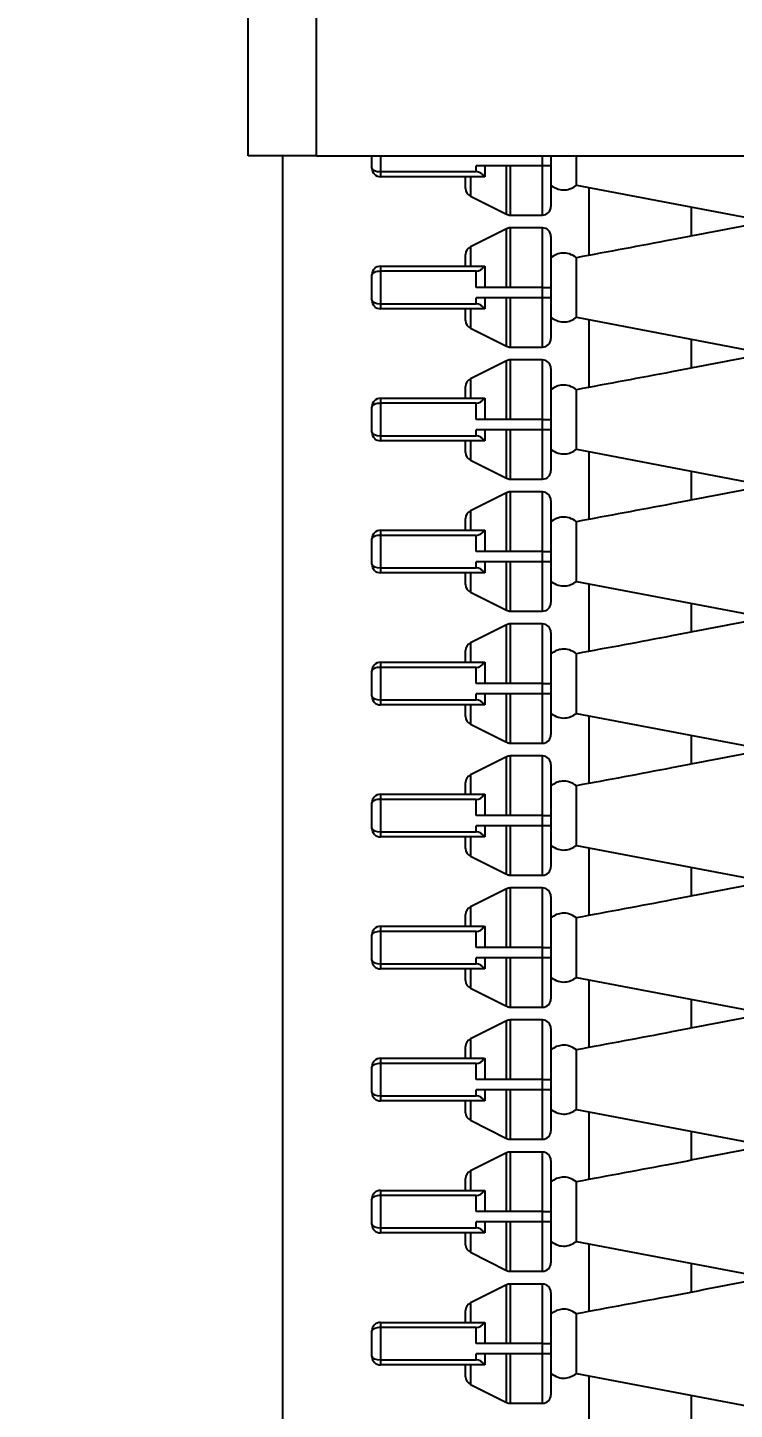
# Model space of a CAD drawing. Header units: millimetres. Extents: x 10 to 584, y 10 to 410.
# Drawn here: x 77.37 to 80.14, y 320.94 to 326.35 of the extents above; entities that cross this region are included whole.
import ezdxf

# ---------------------------------------------------------------- set-up
doc = ezdxf.new("R2010")
doc.units = ezdxf.units.MM
doc.layers.add('2', color=1, linetype='Continuous')
doc.styles.add('SLDTEXTSTYLE0', font='TXT', dxfattribs={"width": 0.7})
doc.dimstyles.new('SLDDIMSTYLE0', dxfattribs={"dimtxt": 3.5, "dimasz": 3.5, "dimexe": 0, "dimexo": 0.0625, "dimgap": 0.875, "dimtad": 1, "dimlfac": 15, "dimrnd": 1e-09, "dimzin": 12, "dimdsep": 46, "dimtxsty": 'SLDTEXTSTYLE0', "dimsah": 1, "dimcen": 0.09, "dimadec": 0, "dimazin": 3, "dimtfac": 1, "dimtofl": 0, "dimtmove": 0, "dimatfit": 3, "dimfxl": 0, "dimfrac": 2, "dimtolj": 1, "dimtzin": 12, "dimarcsym": 0})

# ---------------------------------------------------------------- blocks, each defined once
blk = doc.blocks.new('_D')
at = {"layer": '2', "color": 1}
for p, q in [((167.5018, 346.7783), (43.5018, 346.7783)), ((44.5018, 346.7783), (44.5018, 225.845)), ((181.5762, 225.845), (43.5018, 225.845))]:
    blk.add_line(p, q, dxfattribs=at)
for points in [[(44.5018, 346.7783), (43.9634, 343.2783), (45.0403, 343.2783)], [(44.5018, 225.845), (45.0403, 229.345), (43.9634, 229.345)]]:
    blk.add_solid(points, dxfattribs=at)
at = {"layer": '2', "color": 1, "insert": (39.9901, 278.6627), "char_height": 3.5, "attachment_point": 1, "rotation": 90, "style": 'SLDTEXTSTYLE0'}
blk.add_mtext('1814', dxfattribs=at)

msp = doc.modelspace()

# ---------------------------------------------------------------- linework, layer by layer
at = {"color": 7, "linetype": 'Continuous', "lineweight": 25}
for p, q in [((78.23516, 325.84409), (78.23516, 327.17742)), ((78.50183, 325.84409), (78.50183, 327.17742)), ((78.50183, 325.84409), (78.23516, 325.84409)), ((78.36849, 325.84409), (78.36849, 315.84498)), ((78.50183, 325.84409), (82.96849, 325.84409)), ((78.71849, 325.79545), (78.71849, 325.84409)), ((79.38516, 325.80498), (79.12625, 325.80498)), ((79.12625, 325.78165), (79.12625, 325.80498)), ((79.15958, 325.80498), (79.15958, 325.76185)), ((79.41849, 325.80498), (79.38516, 325.80498)), ((79.41849, 325.84409), (79.41849, 325.80498)), ((79.41849, 325.80498), (79.41849, 325.64498)), ((78.71849, 325.79498), (78.71849, 325.79545)), ((78.75183, 325.78165), (78.75183, 325.76165)), ((78.75183, 325.78165), (79.12625, 325.78165)), ((79.1568, 325.76165), (78.75183, 325.76165)), ((79.08516, 325.71558), (79.08516, 325.76165)), ((79.15934, 325.76165), (79.1568, 325.76165)), ((79.15958, 325.76185), (79.15934, 325.76165)), ((79.51849, 325.72832), (80.21849, 325.59514)), ((79.56849, 325.45435), (79.56849, 325.7188)), ((79.10359, 325.68577), (79.24479, 325.61517)), ((79.96849, 325.52977), (79.96849, 325.6427)), ((79.25969, 325.61165), (79.38516, 325.61165)), ((79.24479, 325.55813), (79.10359, 325.48753)), ((79.38516, 325.56165), (79.25969, 325.56165)), ((79.41849, 325.52831), (79.41849, 325.32831)), ((79.08516, 325.41165), (79.08516, 325.45771)), ((78.71849, 325.37784), (78.71849, 325.37831)), ((78.71849, 325.27879), (78.71849, 325.37784)), ((78.75183, 325.41165), (78.75183, 325.39165)), ((78.75183, 325.41165), (79.1568, 325.41165)), ((78.75183, 325.39165), (78.75183, 325.26498)), ((79.12625, 325.39165), (78.75183, 325.39165)), ((79.12625, 325.32831), (79.12625, 325.39165)), ((79.1568, 325.41165), (79.15934, 325.41165)), ((79.15934, 325.41165), (79.15958, 325.41145)), ((79.15958, 325.41145), (79.15958, 325.32831)), ((79.38516, 325.32831), (79.12625, 325.32831)), ((79.38516, 325.28831), (79.38516, 325.32831)), ((79.38516, 325.32831), (79.41849, 325.32831)), ((79.41849, 325.32831), (79.41849, 325.28831)), ((78.71849, 325.27831), (78.71849, 325.27879)), ((78.75183, 325.26498), (79.12625, 325.26498)), ((78.75183, 325.26498), (78.75183, 325.24498)), ((79.38516, 325.28831), (79.12625, 325.28831)), ((79.12625, 325.26498), (79.12625, 325.28831)), ((79.15958, 325.28831), (79.15958, 325.24518)), ((79.41849, 325.28831), (79.38516, 325.28831)), ((79.41849, 325.28831), (79.41849, 325.12831)), ((79.1568, 325.24498), (78.75183, 325.24498)), ((79.08516, 325.19892), (79.08516, 325.24498)), ((79.15934, 325.24498), (79.1568, 325.24498)), ((79.15958, 325.24518), (79.15934, 325.24498)), ((79.51849, 325.21165), (80.21849, 325.07847)), ((79.10359, 325.1691), (79.24479, 325.0985)), ((79.56849, 324.93768), (79.56849, 325.20214)), ((79.96849, 325.0131), (79.96849, 325.12604)), ((79.25969, 325.09498), (79.38516, 325.09498)), ((79.38516, 325.04498), (79.25969, 325.04498)), ((79.24479, 325.04146), (79.10359, 324.97086)), ((79.41849, 325.01165), (79.41849, 324.81165)), ((79.08516, 324.89498), (79.08516, 324.94105)), ((78.75183, 324.89498), (78.75183, 324.87498)), ((78.75183, 324.89498), (79.1568, 324.89498)), ((79.1568, 324.89498), (79.15934, 324.89498)), ((79.15934, 324.89498), (79.15958, 324.89478)), ((79.15958, 324.89478), (79.15958, 324.81165)), ((78.71849, 324.86117), (78.71849, 324.86165)), ((78.71849, 324.76212), (78.71849, 324.86117)), ((78.75183, 324.87498), (78.75183, 324.74831)), ((79.12625, 324.87498), (78.75183, 324.87498)), ((79.12625, 324.81165), (79.12625, 324.87498)), ((79.38516, 324.81165), (79.12625, 324.81165)), ((79.38516, 324.77165), (79.38516, 324.81165)), ((79.38516, 324.81165), (79.41849, 324.81165)), ((79.41849, 324.81165), (79.41849, 324.77165)), ((78.71849, 324.76165), (78.71849, 324.76212)), ((78.75183, 324.74831), (79.12625, 324.74831)), ((78.75183, 324.74831), (78.75183, 324.72831)), ((79.1568, 324.72831), (78.75183, 324.72831)), ((79.08516, 324.68225), (79.08516, 324.72831)), ((79.12625, 324.74831), (79.12625, 324.77165)), ((79.38516, 324.77165), (79.12625, 324.77165)), ((79.15934, 324.72831), (79.1568, 324.72831)), ((79.15958, 324.72852), (79.15934, 324.72831)), ((79.15958, 324.77165), (79.15958, 324.72852)), ((79.41849, 324.77165), (79.38516, 324.77165)), ((79.41849, 324.77165), (79.41849, 324.61165)), ((79.51849, 324.69498), (80.21849, 324.56181)), ((79.56849, 324.42101), (79.56849, 324.68547)), ((79.10359, 324.65243), (79.24479, 324.58183)), ((79.25969, 324.57831), (79.38516, 324.57831)), ((79.96849, 324.49643), (79.96849, 324.60937)), ((79.24479, 324.52479), (79.10359, 324.45419)), ((79.38516, 324.52831), (79.25969, 324.52831)), ((79.41849, 324.49498), (79.41849, 324.29498)), ((79.08516, 324.37831), (79.08516, 324.42438)), ((78.71849, 324.34451), (78.71849, 324.34498)), ((78.71849, 324.24545), (78.71849, 324.34451)), ((78.75183, 324.37831), (78.75183, 324.35831)), ((78.75183, 324.37831), (79.1568, 324.37831)), ((79.12625, 324.35831), (78.75183, 324.35831)), ((78.75183, 324.35831), (78.75183, 324.23165)), ((79.12625, 324.29498), (79.12625, 324.35831)), ((79.1568, 324.37831), (79.15934, 324.37831)), ((79.15934, 324.37831), (79.15958, 324.37811)), ((79.15958, 324.37811), (79.15958, 324.29498)), ((79.38516, 324.29498), (79.12625, 324.29498)), ((79.38516, 324.25498), (79.38516, 324.29498)), ((79.38516, 324.29498), (79.41849, 324.29498)), ((79.41849, 324.29498), (79.41849, 324.25498)), ((78.71849, 324.24498), (78.71849, 324.24545)), ((79.12625, 324.23165), (79.12625, 324.25498)), ((79.38516, 324.25498), (79.12625, 324.25498)), ((79.15958, 324.25498), (79.15958, 324.21185)), ((79.41849, 324.25498), (79.38516, 324.25498)), ((79.41849, 324.25498), (79.41849, 324.09498)), ((78.75183, 324.23165), (78.75183, 324.21165)), ((78.75183, 324.23165), (79.12625, 324.23165)), ((79.1568, 324.21165), (78.75183, 324.21165)), ((79.08516, 324.16558), (79.08516, 324.21165)), ((79.15934, 324.21165), (79.1568, 324.21165)), ((79.15958, 324.21185), (79.15934, 324.21165)), ((79.51849, 324.17832), (80.21849, 324.04514)), ((79.10359, 324.13577), (79.24479, 324.06517)), ((79.56849, 323.90435), (79.56849, 324.1688)), ((79.96849, 323.97977), (79.96849, 324.0927)), ((79.25969, 324.06165), (79.38516, 324.06165)), ((79.24479, 324.00813), (79.10359, 323.93753)), ((79.38516, 324.01165), (79.25969, 324.01165)), ((79.41849, 323.97831), (79.41849, 323.77831)), ((79.08516, 323.86165), (79.08516, 323.90771)), ((78.75183, 323.86165), (78.75183, 323.84165)), ((78.75183, 323.86165), (79.1568, 323.86165)), ((79.1568, 323.86165), (79.15934, 323.86165)), ((79.15934, 323.86165), (79.15958, 323.86145)), ((79.15958, 323.86145), (79.15958, 323.77831)), ((78.71849, 323.82784), (78.71849, 323.82831)), ((78.71849, 323.72879), (78.71849, 323.82784)), ((78.75183, 323.84165), (78.75183, 323.71498)), ((79.12625, 323.84165), (78.75183, 323.84165)), ((79.12625, 323.77831), (79.12625, 323.84165)), ((79.38516, 323.77831), (79.12625, 323.77831)), ((79.38516, 323.73831), (79.38516, 323.77831)), ((79.38516, 323.77831), (79.41849, 323.77831)), ((79.41849, 323.77831), (79.41849, 323.73831)), ((78.71849, 323.72831), (78.71849, 323.72879)), ((78.75183, 323.71498), (78.75183, 323.69498)), ((78.75183, 323.71498), (79.12625, 323.71498)), ((79.1568, 323.69498), (78.75183, 323.69498)), ((79.08516, 323.64892), (79.08516, 323.69498)), ((79.12625, 323.71498), (79.12625, 323.73831)), ((79.38516, 323.73831), (79.12625, 323.73831)), ((79.15934, 323.69498), (79.1568, 323.69498)), ((79.15958, 323.69518), (79.15934, 323.69498)), ((79.15958, 323.73831), (79.15958, 323.69518)), ((79.41849, 323.73831), (79.38516, 323.73831)), ((79.41849, 323.73831), (79.41849, 323.57831)), ((79.51849, 323.66165), (80.21849, 323.52847)), ((79.56849, 323.38768), (79.56849, 323.65214)), ((79.10359, 323.6191), (79.24479, 323.5485)), ((79.25969, 323.54498), (79.38516, 323.54498)), ((79.96849, 323.4631), (79.96849, 323.57604)), ((79.24479, 323.49146), (79.10359, 323.42086)), ((79.38516, 323.49498), (79.25969, 323.49498)), ((79.41849, 323.46165), (79.41849, 323.26165)), ((79.08516, 323.34498), (79.08516, 323.39105)), ((78.75183, 323.34498), (78.75183, 323.32498)), ((78.75183, 323.34498), (79.1568, 323.34498)), ((79.12625, 323.32498), (78.75183, 323.32498)), ((78.75183, 323.32498), (78.75183, 323.19831)), ((79.12625, 323.26165), (79.12625, 323.32498)), ((79.1568, 323.34498), (79.15934, 323.34498)), ((79.15934, 323.34498), (79.15958, 323.34478)), ((79.15958, 323.34478), (79.15958, 323.26165)), ((78.71849, 323.31117), (78.71849, 323.31165)), ((78.71849, 323.21212), (78.71849, 323.31117)), ((79.38516, 323.26165), (79.12625, 323.26165)), ((79.38516, 323.22165), (79.38516, 323.26165)), ((79.38516, 323.26165), (79.41849, 323.26165)), ((79.41849, 323.26165), (79.41849, 323.22165)), ((78.71849, 323.21165), (78.71849, 323.21212)), ((79.38516, 323.22165), (79.12625, 323.22165)), ((79.12625, 323.19831), (79.12625, 323.22165)), ((79.15958, 323.22165), (79.15958, 323.17852)), ((79.41849, 323.22165), (79.38516, 323.22165)), ((79.41849, 323.22165), (79.41849, 323.06165)), ((78.75183, 323.19831), (79.12625, 323.19831)), ((78.75183, 323.19831), (78.75183, 323.17831)), ((79.1568, 323.17831), (78.75183, 323.17831)), ((79.08516, 323.13225), (79.08516, 323.17831)), ((79.15934, 323.17831), (79.1568, 323.17831)), ((79.15958, 323.17852), (79.15934, 323.17831)), ((79.10359, 323.10243), (79.24479, 323.03183)), ((79.51849, 323.14498), (80.21849, 323.01181)), ((79.56849, 322.87101), (79.56849, 323.13547)), ((79.96849, 322.94643), (79.96849, 323.05937)), ((79.25969, 323.02831), (79.38516, 323.02831)), ((79.24479, 322.97479), (79.10359, 322.90419)), ((79.38516, 322.97831), (79.25969, 322.97831)), ((79.41849, 322.94498), (79.41849, 322.74498)), ((78.75183, 322.82831), (78.75183, 322.80831)), ((78.75183, 322.82831), (79.1568, 322.82831)), ((79.08516, 322.82831), (79.08516, 322.87438)), ((79.1568, 322.82831), (79.15934, 322.82831)), ((79.15934, 322.82831), (79.15958, 322.82811)), ((79.15958, 322.82811), (79.15958, 322.74498)), ((78.71849, 322.79451), (78.71849, 322.79498)), ((78.71849, 322.69545), (78.71849, 322.79451)), ((78.75183, 322.80831), (78.75183, 322.68165)), ((79.12625, 322.80831), (78.75183, 322.80831)), ((79.12625, 322.74498), (79.12625, 322.80831)), ((79.38516, 322.74498), (79.12625, 322.74498)), ((79.38516, 322.70498), (79.38516, 322.74498)), ((79.38516, 322.74498), (79.41849, 322.74498)), ((79.41849, 322.74498), (79.41849, 322.70498)), ((78.71849, 322.69498), (78.71849, 322.69545)), ((78.75183, 322.68165), (79.12625, 322.68165)), ((78.75183, 322.68165), (78.75183, 322.66165)), ((79.12625, 322.68165), (79.12625, 322.70498)), ((79.38516, 322.70498), (79.12625, 322.70498)), ((79.15958, 322.70498), (79.15958, 322.66185)), ((79.41849, 322.70498), (79.38516, 322.70498)), ((79.41849, 322.70498), (79.41849, 322.54498)), ((79.1568, 322.66165), (78.75183, 322.66165)), ((79.08516, 322.61558), (79.08516, 322.66165)), ((79.15934, 322.66165), (79.1568, 322.66165)), ((79.15958, 322.66185), (79.15934, 322.66165)), ((79.51849, 322.62832), (80.21849, 322.49514)), ((79.56849, 322.35435), (79.56849, 322.6188)), ((79.10359, 322.58577), (79.24479, 322.51517)), ((79.25969, 322.51165), (79.38516, 322.51165)), ((79.96849, 322.42977), (79.96849, 322.5427)), ((79.24479, 322.45813), (79.10359, 322.38753)), ((79.38516, 322.46165), (79.25969, 322.46165)), ((79.41849, 322.42831), (79.41849, 322.22831)), ((79.08516, 322.31165), (79.08516, 322.35771)), ((78.75183, 322.31165), (78.75183, 322.29165)), ((78.75183, 322.31165), (79.1568, 322.31165)), ((78.75183, 322.29165), (78.75183, 322.16498)), ((79.12625, 322.29165), (78.75183, 322.29165)), ((79.12625, 322.22831), (79.12625, 322.29165)), ((79.1568, 322.31165), (79.15934, 322.31165)), ((79.15934, 322.31165), (79.15958, 322.31145)), ((79.15958, 322.31145), (79.15958, 322.22831)), ((78.71849, 322.27784), (78.71849, 322.27831)), ((78.71849, 322.17879), (78.71849, 322.27784)), ((78.71849, 322.17831), (78.71849, 322.17879)), ((79.38516, 322.22831), (79.12625, 322.22831)), ((79.38516, 322.18831), (79.12625, 322.18831)), ((79.12625, 322.16498), (79.12625, 322.18831)), ((79.15958, 322.18831), (79.15958, 322.14518)), ((79.38516, 322.18831), (79.38516, 322.22831)), ((79.38516, 322.22831), (79.41849, 322.22831)), ((79.41849, 322.18831), (79.38516, 322.18831)), ((79.41849, 322.22831), (79.41849, 322.18831)), ((79.41849, 322.18831), (79.41849, 322.02831)), ((78.75183, 322.16498), (78.75183, 322.14498)), ((78.75183, 322.16498), (79.12625, 322.16498)), ((79.1568, 322.14498), (78.75183, 322.14498)), ((79.08516, 322.09892), (79.08516, 322.14498)), ((79.15934, 322.14498), (79.1568, 322.14498)), ((79.15958, 322.14518), (79.15934, 322.14498)), ((79.10359, 322.0691), (79.24479, 321.9985)), ((79.51849, 322.11165), (80.21849, 321.97847)), ((79.56849, 321.83768), (79.56849, 322.10214)), ((79.96849, 321.9131), (79.96849, 322.02604)), ((79.25969, 321.99498), (79.38516, 321.99498)), ((79.24479, 321.94146), (79.10359, 321.87086)), ((79.38516, 321.94498), (79.25969, 321.94498)), ((79.41849, 321.91165), (79.41849, 321.71165)), ((79.08516, 321.79498), (79.08516, 321.84105)), ((78.71849, 321.76117), (78.71849, 321.76165)), ((78.71849, 321.66212), (78.71849, 321.76117)), ((78.75183, 321.79498), (78.75183, 321.77498)), ((78.75183, 321.79498), (79.1568, 321.79498)), ((78.75183, 321.77498), (78.75183, 321.64831)), ((79.12625, 321.77498), (78.75183, 321.77498)), ((79.12625, 321.71165), (79.12625, 321.77498)), ((79.1568, 321.79498), (79.15934, 321.79498)), ((79.15934, 321.79498), (79.15958, 321.79478)), ((79.15958, 321.79478), (79.15958, 321.71165)), ((79.38516, 321.71165), (79.12625, 321.71165)), ((79.38516, 321.67165), (79.38516, 321.71165)), ((79.38516, 321.71165), (79.41849, 321.71165)), ((79.41849, 321.71165), (79.41849, 321.67165)), ((78.71849, 321.66165), (78.71849, 321.66212)), ((78.75183, 321.64831), (79.12625, 321.64831)), ((78.75183, 321.64831), (78.75183, 321.62831)), ((79.12625, 321.64831), (79.12625, 321.67165)), ((79.38516, 321.67165), (79.12625, 321.67165)), ((79.15958, 321.67165), (79.15958, 321.62852)), ((79.41849, 321.67165), (79.38516, 321.67165)), ((79.41849, 321.67165), (79.41849, 321.51165)), ((79.1568, 321.62831), (78.75183, 321.62831)), ((79.08516, 321.58225), (79.08516, 321.62831)), ((79.15934, 321.62831), (79.1568, 321.62831)), ((79.15958, 321.62852), (79.15934, 321.62831)), ((79.51849, 321.59498), (80.21849, 321.46181)), ((79.56849, 321.32101), (79.56849, 321.58547)), ((79.10359, 321.55243), (79.24479, 321.48183)), ((79.25969, 321.47831), (79.38516, 321.47831)), ((79.96849, 321.39643), (79.96849, 321.50937)), ((79.24479, 321.42479), (79.10359, 321.35419)), ((79.38516, 321.42831), (79.25969, 321.42831)), ((79.41849, 321.39498), (79.41849, 321.19498)), ((79.08516, 321.27831), (79.08516, 321.32438)), ((78.75183, 321.27831), (78.75183, 321.25831)), ((78.75183, 321.27831), (79.1568, 321.27831)), ((78.75183, 321.25831), (78.75183, 321.13165)), ((79.12625, 321.25831), (78.75183, 321.25831)), ((79.12625, 321.19498), (79.12625, 321.25831)), ((79.1568, 321.27831), (79.15934, 321.27831)), ((79.15934, 321.27831), (79.15958, 321.27811)), ((79.15958, 321.27811), (79.15958, 321.19498)), ((78.71849, 321.24451), (78.71849, 321.24498)), ((78.71849, 321.14545), (78.71849, 321.24451)), ((79.38516, 321.19498), (79.12625, 321.19498)), ((79.38516, 321.15498), (79.12625, 321.15498)), ((79.12625, 321.13165), (79.12625, 321.15498)), ((79.15958, 321.15498), (79.15958, 321.11185)), ((79.38516, 321.15498), (79.38516, 321.19498)), ((79.38516, 321.19498), (79.41849, 321.19498)), ((79.41849, 321.15498), (79.38516, 321.15498)), ((79.41849, 321.19498), (79.41849, 321.15498)), ((79.41849, 321.15498), (79.41849, 320.99498)), ((78.71849, 321.14498), (78.71849, 321.14545)), ((78.75183, 321.13165), (79.12625, 321.13165)), ((78.75183, 321.13165), (78.75183, 321.11165)), ((79.1568, 321.11165), (78.75183, 321.11165)), ((79.08516, 321.06558), (79.08516, 321.11165)), ((79.15934, 321.11165), (79.1568, 321.11165)), ((79.15958, 321.11185), (79.15934, 321.11165)), ((79.51849, 321.07832), (80.21849, 320.94514)), ((79.56849, 320.80435), (79.56849, 321.0688)), ((79.10359, 321.03577), (79.24479, 320.96517)), ((79.96849, 320.87977), (79.96849, 320.9927)), ((79.25969, 320.96165), (79.38516, 320.96165))]:
    msp.add_line(p, q, dxfattribs=at)
at = {"color": 59, "linetype": 'Continuous', "lineweight": 25}
for p, q in [((78.75183, 325.84409), (78.75183, 325.78165)), ((79.24479, 325.61517), (79.24479, 325.80498)), ((79.25969, 325.80498), (79.25969, 325.61165)), ((79.38516, 325.80498), (79.38516, 325.84409)), ((79.38516, 325.61165), (79.38516, 325.80498)), ((79.10359, 325.76165), (79.10359, 325.68577)), ((79.24479, 325.32831), (79.24479, 325.55813)), ((79.25969, 325.56165), (79.25969, 325.32831)), ((79.38516, 325.32831), (79.38516, 325.56165)), ((79.10359, 325.48753), (79.10359, 325.41165)), ((79.24479, 325.0985), (79.24479, 325.28831)), ((79.25969, 325.28831), (79.25969, 325.09498)), ((79.38516, 325.09498), (79.38516, 325.28831)), ((79.10359, 325.24498), (79.10359, 325.1691)), ((79.25969, 325.04498), (79.25969, 324.81165)), ((79.38516, 324.81165), (79.38516, 325.04498)), ((79.24479, 324.81165), (79.24479, 325.04146)), ((79.10359, 324.97086), (79.10359, 324.89498)), ((79.10359, 324.72831), (79.10359, 324.65243)), ((79.24479, 324.58183), (79.24479, 324.77165)), ((79.25969, 324.77165), (79.25969, 324.57831)), ((79.38516, 324.57831), (79.38516, 324.77165)), ((79.24479, 324.29498), (79.24479, 324.52479)), ((79.25969, 324.52831), (79.25969, 324.29498)), ((79.38516, 324.29498), (79.38516, 324.52831)), ((79.10359, 324.45419), (79.10359, 324.37831)), ((79.24479, 324.06517), (79.24479, 324.25498)), ((79.25969, 324.25498), (79.25969, 324.06165)), ((79.38516, 324.06165), (79.38516, 324.25498)), ((79.10359, 324.21165), (79.10359, 324.13577)), ((79.24479, 323.77831), (79.24479, 324.00813)), ((79.25969, 324.01165), (79.25969, 323.77831)), ((79.38516, 323.77831), (79.38516, 324.01165)), ((79.10359, 323.93753), (79.10359, 323.86165)), ((79.10359, 323.69498), (79.10359, 323.6191)), ((79.24479, 323.5485), (79.24479, 323.73831)), ((79.25969, 323.73831), (79.25969, 323.54498)), ((79.38516, 323.54498), (79.38516, 323.73831)), ((79.24479, 323.26165), (79.24479, 323.49146)), ((79.25969, 323.49498), (79.25969, 323.26165)), ((79.38516, 323.26165), (79.38516, 323.49498)), ((79.10359, 323.42086), (79.10359, 323.34498)), ((79.24479, 323.03183), (79.24479, 323.22165)), ((79.25969, 323.22165), (79.25969, 323.02831)), ((79.38516, 323.02831), (79.38516, 323.22165)), ((79.10359, 323.17831), (79.10359, 323.10243)), ((79.24479, 322.74498), (79.24479, 322.97479)), ((79.25969, 322.97831), (79.25969, 322.74498)), ((79.38516, 322.74498), (79.38516, 322.97831)), ((79.10359, 322.90419), (79.10359, 322.82831)), ((79.24479, 322.51517), (79.24479, 322.70498)), ((79.25969, 322.70498), (79.25969, 322.51165)), ((79.38516, 322.51165), (79.38516, 322.70498)), ((79.10359, 322.66165), (79.10359, 322.58577)), ((79.24479, 322.22831), (79.24479, 322.45813)), ((79.25969, 322.46165), (79.25969, 322.22831)), ((79.38516, 322.22831), (79.38516, 322.46165)), ((79.10359, 322.38753), (79.10359, 322.31165)), ((79.24479, 321.9985), (79.24479, 322.18831)), ((79.25969, 322.18831), (79.25969, 321.99498)), ((79.38516, 321.99498), (79.38516, 322.18831)), ((79.10359, 322.14498), (79.10359, 322.0691)), ((79.24479, 321.71165), (79.24479, 321.94146)), ((79.25969, 321.94498), (79.25969, 321.71165)), ((79.38516, 321.71165), (79.38516, 321.94498)), ((79.10359, 321.87086), (79.10359, 321.79498)), ((79.24479, 321.48183), (79.24479, 321.67165)), ((79.25969, 321.67165), (79.25969, 321.47831)), ((79.38516, 321.47831), (79.38516, 321.67165)), ((79.10359, 321.62831), (79.10359, 321.55243)), ((79.24479, 321.19498), (79.24479, 321.42479)), ((79.25969, 321.42831), (79.25969, 321.19498)), ((79.38516, 321.19498), (79.38516, 321.42831)), ((79.10359, 321.35419), (79.10359, 321.27831)), ((79.24479, 320.96517), (79.24479, 321.15498)), ((79.25969, 321.15498), (79.25969, 320.96165)), ((79.38516, 320.96165), (79.38516, 321.15498)), ((79.10359, 321.11165), (79.10359, 321.03577))]:
    msp.add_line(p, q, dxfattribs=at)
at = {"color": 7, "linetype": 'Continuous', "lineweight": 25}
for centre, start, end in [((78.75183, 325.79498), 180, 270), ((79.12625, 325.74831), 23.57818, 90), ((79.11849, 325.71558), 180, 243.43495), ((79.38516, 325.64498), 270, 0), ((79.25969, 325.64498), 243.43495, 270), ((79.25969, 325.52831), 90, 116.56505), ((79.38516, 325.52831), 0, 90), ((79.11849, 325.45771), 116.56505, 180), ((78.75183, 325.37831), 90, 180), ((79.12625, 325.42498), 270, 336.42182), ((78.75183, 325.27831), 180, 270), ((79.12625, 325.23165), 23.57818, 90), ((79.11849, 325.19892), 180, 243.43495), ((79.25969, 325.12831), 243.43495, 270), ((79.38516, 325.12831), 270, 0), ((79.25969, 325.01165), 90, 116.56505), ((79.38516, 325.01165), 0, 90), ((79.11849, 324.94105), 116.56505, 180), ((78.75183, 324.86165), 90, 180), ((79.12625, 324.90831), 270, 336.42182), ((78.75183, 324.76165), 180, 270), ((79.12625, 324.71498), 23.57818, 90), ((79.11849, 324.68225), 180, 243.43495), ((79.38516, 324.61165), 270, 0), ((79.25969, 324.61165), 243.43495, 270), ((79.25969, 324.49498), 90, 116.56505), ((79.38516, 324.49498), 0, 90), ((79.11849, 324.42438), 116.56505, 180), ((78.75183, 324.34498), 90, 180), ((79.12625, 324.39165), 270, 336.42182), ((78.75183, 324.24498), 180, 270), ((79.12625, 324.19831), 23.57818, 90), ((79.11849, 324.16558), 180, 243.43495), ((79.38516, 324.09498), 270, 0), ((79.25969, 324.09498), 243.43495, 270), ((79.25969, 323.97831), 90, 116.56505), ((79.38516, 323.97831), 0, 90), ((79.11849, 323.90771), 116.56505, 180), ((78.75183, 323.82831), 90, 180), ((79.12625, 323.87498), 270, 336.42182), ((78.75183, 323.72831), 180, 270), ((79.12625, 323.68165), 23.57818, 90), ((79.11849, 323.64892), 180, 243.43495), ((79.25969, 323.57831), 243.43495, 270), ((79.38516, 323.57831), 270, 0), ((79.25969, 323.46165), 90, 116.56505), ((79.38516, 323.46165), 0, 90), ((79.11849, 323.39105), 116.56505, 180), ((78.75183, 323.31165), 90, 180), ((79.12625, 323.35831), 270, 336.42182), ((78.75183, 323.21165), 180, 270), ((79.12625, 323.16498), 23.57818, 90), ((79.11849, 323.13225), 180, 243.43495), ((79.38516, 323.06165), 270, 0), ((79.25969, 323.06165), 243.43495, 270), ((79.25969, 322.94498), 90, 116.56505), ((79.38516, 322.94498), 0, 90), ((79.11849, 322.87438), 116.56505, 180), ((78.75183, 322.79498), 90, 180), ((79.12625, 322.84165), 270, 336.42182), ((78.75183, 322.69498), 180, 270), ((79.12625, 322.64831), 23.57818, 90), ((79.11849, 322.61558), 180, 243.43495), ((79.25969, 322.54498), 243.43495, 270), ((79.38516, 322.54498), 270, 0), ((79.25969, 322.42831), 90, 116.56505), ((79.38516, 322.42831), 0, 90), ((79.11849, 322.35771), 116.56505, 180), ((78.75183, 322.27831), 90, 180), ((79.12625, 322.32498), 270, 336.42182), ((78.75183, 322.17831), 180, 270), ((79.12625, 322.13165), 23.57818, 90), ((79.11849, 322.09892), 180, 243.43495), ((79.38516, 322.02831), 270, 0), ((79.25969, 322.02831), 243.43495, 270), ((79.25969, 321.91165), 90, 116.56505), ((79.38516, 321.91165), 0, 90), ((79.11849, 321.84105), 116.56505, 180), ((78.75183, 321.76165), 90, 180), ((79.12625, 321.80831), 270, 336.42182), ((78.75183, 321.66165), 180, 270), ((79.12625, 321.61498), 23.57818, 90), ((79.11849, 321.58225), 180, 243.43495), ((79.25969, 321.51165), 243.43495, 270), ((79.38516, 321.51165), 270, 0), ((79.25969, 321.39498), 90, 116.56505), ((79.38516, 321.39498), 0, 90), ((79.11849, 321.32438), 116.56505, 180), ((78.75183, 321.24498), 90, 180), ((79.12625, 321.29165), 270, 336.42182), ((78.75183, 321.14498), 180, 270), ((79.12625, 321.09831), 23.57818, 90), ((79.11849, 321.06558), 180, 243.43495), ((79.38516, 320.99498), 270, 0), ((79.25969, 320.99498), 243.43495, 270)]:
    msp.add_arc(centre, 0.03333, start, end, dxfattribs=at)
for centre, start_param, end_param in [((78.75183, 325.79545), 3.1415927, 4.712389), ((78.75183, 325.37784), 1.5707963, 3.1415927), ((78.75183, 325.27879), 3.1415927, 4.712389), ((78.75183, 324.86117), 1.5707963, 3.1415927), ((78.75183, 324.76212), 3.1415927, 4.712389), ((78.75183, 324.34451), 1.5707963, 3.1415927), ((78.75183, 324.24545), 3.1415927, 4.712389), ((78.75183, 323.82784), 1.5707963, 3.1415927), ((78.75183, 323.72879), 3.1415927, 4.712389), ((78.75183, 323.31117), 1.5707963, 3.1415927), ((78.75183, 323.21212), 3.1415927, 4.712389), ((78.75183, 322.79451), 1.5707963, 3.1415927), ((78.75183, 322.69545), 3.1415927, 4.712389), ((78.75183, 322.27784), 1.5707963, 3.1415927), ((78.75183, 322.17879), 3.1415927, 4.712389), ((78.75183, 321.76117), 1.5707963, 3.1415927), ((78.75183, 321.66212), 3.1415927, 4.712389), ((78.75183, 321.24451), 1.5707963, 3.1415927), ((78.75183, 321.14545), 3.1415927, 4.712389)]:
    msp.add_ellipse(centre, major_axis=(0.03333, 0), ratio=0.4142136, start_param=start_param, end_param=end_param, dxfattribs=at)
for points, knots in [([(79.51849, 325.7284), (79.51849, 325.72837), (79.51849, 325.72536), (79.51849, 325.73574), (79.51849, 325.75998), (79.51849, 325.79926), (79.51849, 325.82974), (79.51849, 325.84498)], [0, 0, 0, 0, 0.002411, 0.2518083, 0.5012055, 0.7506028, 1, 1, 1, 1]), ([(79.41849, 325.72831), (79.42758, 325.72263), (79.44473, 325.7119), (79.47303, 325.70866), (79.49804, 325.71493), (79.51143, 325.7237), (79.51849, 325.72831)], [0, 0, 0, 0, 0.2951594, 0.5571246, 0.7666802, 1, 1, 1, 1]), ([(80.21849, 325.57816), (80.10924, 325.55685), (79.87591, 325.51135), (79.64257, 325.46802), (79.51849, 325.44498)], [0, 0, 0, 0, 0.4682335, 1, 1, 1, 1]), ([(79.51849, 325.44498), (79.50955, 325.45067), (79.49261, 325.46145), (79.46439, 325.46462), (79.43928, 325.45833), (79.42568, 325.44959), (79.41849, 325.44498)], [0, 0, 0, 0, 0.2916196, 0.5527069, 0.7637104, 1, 1, 1, 1]), ([(79.51849, 325.32831), (79.51849, 325.3436), (79.51849, 325.37418), (79.51849, 325.41273), (79.51849, 325.43964), (79.51849, 325.44314), (79.51849, 325.44488)], [0, 0, 0, 0, 0.2506994, 0.5013989, 0.7520983, 1, 1, 1, 1]), ([(79.51849, 325.21173), (79.51849, 325.2117), (79.51849, 325.20869), (79.51849, 325.21907), (79.51849, 325.24331), (79.51849, 325.2826), (79.51849, 325.31307), (79.51849, 325.32831)], [0, 0, 0, 0, 0.002411, 0.2518083, 0.5012055, 0.7506028, 1, 1, 1, 1]), ([(79.41849, 325.21165), (79.42758, 325.20596), (79.44473, 325.19524), (79.47303, 325.19199), (79.49804, 325.19827), (79.51143, 325.20703), (79.51849, 325.21165)], [0, 0, 0, 0, 0.2951594, 0.5571246, 0.7666802, 1, 1, 1, 1]), ([(80.21849, 325.06149), (80.10924, 325.04018), (79.87591, 324.99468), (79.64257, 324.95135), (79.51849, 324.92831)], [0, 0, 0, 0, 0.4682335, 1, 1, 1, 1]), ([(79.51849, 324.92831), (79.50955, 324.934), (79.49261, 324.94478), (79.46439, 324.94796), (79.43928, 324.94166), (79.42568, 324.93293), (79.41849, 324.92831)], [0, 0, 0, 0, 0.2916196, 0.5527069, 0.7637104, 1, 1, 1, 1]), ([(79.51849, 324.81165), (79.51849, 324.82694), (79.51849, 324.85751), (79.51849, 324.89607), (79.51849, 324.92297), (79.51849, 324.92647), (79.51849, 324.92821)], [0, 0, 0, 0, 0.2506994, 0.5013989, 0.7520983, 1, 1, 1, 1]), ([(79.51849, 324.69507), (79.51849, 324.69504), (79.51849, 324.69202), (79.51849, 324.7024), (79.51849, 324.72664), (79.51849, 324.76593), (79.51849, 324.79641), (79.51849, 324.81165)], [0, 0, 0, 0, 0.002411, 0.2518083, 0.5012055, 0.7506028, 1, 1, 1, 1]), ([(79.41849, 324.69498), (79.42758, 324.6893), (79.44473, 324.67857), (79.47303, 324.67532), (79.49804, 324.6816), (79.51143, 324.69036), (79.51849, 324.69498)], [0, 0, 0, 0, 0.2951594, 0.5571246, 0.7666802, 1, 1, 1, 1]), ([(80.21849, 324.54482), (80.10924, 324.52352), (79.87591, 324.47802), (79.64257, 324.43469), (79.51849, 324.41165)], [0, 0, 0, 0, 0.4682335, 1, 1, 1, 1]), ([(79.51849, 324.41165), (79.50955, 324.41733), (79.49261, 324.42811), (79.46439, 324.43129), (79.43928, 324.42499), (79.42568, 324.41626), (79.41849, 324.41165)], [0, 0, 0, 0, 0.2916196, 0.5527069, 0.7637104, 1, 1, 1, 1]), ([(79.51849, 324.29498), (79.51849, 324.31027), (79.51849, 324.34084), (79.51849, 324.3794), (79.51849, 324.40631), (79.51849, 324.40981), (79.51849, 324.41155)], [0, 0, 0, 0, 0.2506994, 0.5013989, 0.7520983, 1, 1, 1, 1]), ([(79.51849, 324.1784), (79.51849, 324.17837), (79.51849, 324.17536), (79.51849, 324.18574), (79.51849, 324.20998), (79.51849, 324.24926), (79.51849, 324.27974), (79.51849, 324.29498)], [0, 0, 0, 0, 0.002411, 0.2518083, 0.5012055, 0.7506028, 1, 1, 1, 1]), ([(79.41849, 324.17831), (79.42758, 324.17263), (79.44473, 324.1619), (79.47303, 324.15866), (79.49804, 324.16493), (79.51143, 324.1737), (79.51849, 324.17831)], [0, 0, 0, 0, 0.2951594, 0.5571246, 0.7666802, 1, 1, 1, 1]), ([(80.21849, 324.02816), (80.10924, 324.00685), (79.87591, 323.96135), (79.64257, 323.91802), (79.51849, 323.89498)], [0, 0, 0, 0, 0.4682335, 1, 1, 1, 1]), ([(79.51849, 323.89498), (79.50955, 323.90067), (79.49261, 323.91145), (79.46439, 323.91462), (79.43928, 323.90833), (79.42568, 323.89959), (79.41849, 323.89498)], [0, 0, 0, 0, 0.2916196, 0.5527069, 0.7637104, 1, 1, 1, 1]), ([(79.51849, 323.77831), (79.51849, 323.7936), (79.51849, 323.82418), (79.51849, 323.86273), (79.51849, 323.88964), (79.51849, 323.89314), (79.51849, 323.89488)], [0, 0, 0, 0, 0.2506994, 0.5013989, 0.7520983, 1, 1, 1, 1]), ([(79.51849, 323.66173), (79.51849, 323.6617), (79.51849, 323.65869), (79.51849, 323.66907), (79.51849, 323.69331), (79.51849, 323.7326), (79.51849, 323.76307), (79.51849, 323.77831)], [0, 0, 0, 0, 0.002411, 0.2518083, 0.5012055, 0.7506028, 1, 1, 1, 1]), ([(79.41849, 323.66165), (79.42758, 323.65596), (79.44473, 323.64524), (79.47303, 323.64199), (79.49804, 323.64827), (79.51143, 323.65703), (79.51849, 323.66165)], [0, 0, 0, 0, 0.2951594, 0.5571246, 0.7666802, 1, 1, 1, 1]), ([(80.21849, 323.51149), (80.10924, 323.49018), (79.87591, 323.44468), (79.64257, 323.40135), (79.51849, 323.37831)], [0, 0, 0, 0, 0.4682335, 1, 1, 1, 1]), ([(79.51849, 323.37831), (79.50955, 323.384), (79.49261, 323.39478), (79.46439, 323.39796), (79.43928, 323.39166), (79.42568, 323.38293), (79.41849, 323.37831)], [0, 0, 0, 0, 0.2916196, 0.5527069, 0.7637104, 1, 1, 1, 1]), ([(79.51849, 323.26165), (79.51849, 323.27694), (79.51849, 323.30751), (79.51849, 323.34607), (79.51849, 323.37297), (79.51849, 323.37647), (79.51849, 323.37821)], [0, 0, 0, 0, 0.2506994, 0.5013989, 0.7520983, 1, 1, 1, 1]), ([(79.51849, 323.14507), (79.51849, 323.14504), (79.51849, 323.14202), (79.51849, 323.1524), (79.51849, 323.17664), (79.51849, 323.21593), (79.51849, 323.24641), (79.51849, 323.26165)], [0, 0, 0, 0, 0.002411, 0.2518083, 0.5012055, 0.7506028, 1, 1, 1, 1]), ([(79.41849, 323.14498), (79.42758, 323.1393), (79.44473, 323.12857), (79.47303, 323.12532), (79.49804, 323.1316), (79.51143, 323.14036), (79.51849, 323.14498)], [0, 0, 0, 0, 0.2951594, 0.5571246, 0.7666802, 1, 1, 1, 1]), ([(80.21849, 322.99482), (80.10924, 322.97352), (79.87591, 322.92802), (79.64257, 322.88469), (79.51849, 322.86165)], [0, 0, 0, 0, 0.4682335, 1, 1, 1, 1]), ([(79.51849, 322.86165), (79.50955, 322.86733), (79.49261, 322.87811), (79.46439, 322.88129), (79.43928, 322.87499), (79.42568, 322.86626), (79.41849, 322.86165)], [0, 0, 0, 0, 0.2916196, 0.5527069, 0.7637104, 1, 1, 1, 1]), ([(79.51849, 322.74498), (79.51849, 322.76027), (79.51849, 322.79084), (79.51849, 322.8294), (79.51849, 322.85631), (79.51849, 322.85981), (79.51849, 322.86155)], [0, 0, 0, 0, 0.2506994, 0.5013989, 0.7520983, 1, 1, 1, 1]), ([(79.51849, 322.6284), (79.51849, 322.62837), (79.51849, 322.62536), (79.51849, 322.63574), (79.51849, 322.65998), (79.51849, 322.69926), (79.51849, 322.72974), (79.51849, 322.74498)], [0, 0, 0, 0, 0.002411, 0.2518083, 0.5012055, 0.7506028, 1, 1, 1, 1]), ([(79.41849, 322.62831), (79.42758, 322.62263), (79.44473, 322.6119), (79.47303, 322.60866), (79.49804, 322.61493), (79.51143, 322.6237), (79.51849, 322.62831)], [0, 0, 0, 0, 0.2951594, 0.5571246, 0.7666802, 1, 1, 1, 1]), ([(80.21849, 322.47816), (80.10924, 322.45685), (79.87591, 322.41135), (79.64257, 322.36802), (79.51849, 322.34498)], [0, 0, 0, 0, 0.4682335, 1, 1, 1, 1]), ([(79.51849, 322.34498), (79.50955, 322.35067), (79.49261, 322.36145), (79.46439, 322.36462), (79.43928, 322.35833), (79.42568, 322.34959), (79.41849, 322.34498)], [0, 0, 0, 0, 0.2916196, 0.5527069, 0.7637104, 1, 1, 1, 1]), ([(79.51849, 322.22831), (79.51849, 322.2436), (79.51849, 322.27418), (79.51849, 322.31273), (79.51849, 322.33964), (79.51849, 322.34314), (79.51849, 322.34488)], [0, 0, 0, 0, 0.2506994, 0.5013989, 0.7520983, 1, 1, 1, 1]), ([(79.51849, 322.11173), (79.51849, 322.1117), (79.51849, 322.10869), (79.51849, 322.11907), (79.51849, 322.14331), (79.51849, 322.1826), (79.51849, 322.21307), (79.51849, 322.22831)], [0, 0, 0, 0, 0.002411, 0.2518083, 0.5012055, 0.7506028, 1, 1, 1, 1]), ([(79.41849, 322.11165), (79.42758, 322.10596), (79.44473, 322.09524), (79.47303, 322.09199), (79.49804, 322.09827), (79.51143, 322.10703), (79.51849, 322.11165)], [0, 0, 0, 0, 0.2951594, 0.5571246, 0.7666802, 1, 1, 1, 1]), ([(80.21849, 321.96149), (80.10924, 321.94018), (79.87591, 321.89468), (79.64257, 321.85135), (79.51849, 321.82831)], [0, 0, 0, 0, 0.4682335, 1, 1, 1, 1]), ([(79.51849, 321.82831), (79.50955, 321.834), (79.49261, 321.84478), (79.46439, 321.84796), (79.43928, 321.84166), (79.42568, 321.83293), (79.41849, 321.82831)], [0, 0, 0, 0, 0.2916196, 0.5527069, 0.7637104, 1, 1, 1, 1]), ([(79.51849, 321.71165), (79.51849, 321.72694), (79.51849, 321.75751), (79.51849, 321.79607), (79.51849, 321.82297), (79.51849, 321.82647), (79.51849, 321.82821)], [0, 0, 0, 0, 0.2506994, 0.5013989, 0.7520983, 1, 1, 1, 1]), ([(79.51849, 321.59507), (79.51849, 321.59504), (79.51849, 321.59202), (79.51849, 321.6024), (79.51849, 321.62664), (79.51849, 321.66593), (79.51849, 321.69641), (79.51849, 321.71165)], [0, 0, 0, 0, 0.002411, 0.2518083, 0.5012055, 0.7506028, 1, 1, 1, 1]), ([(79.41849, 321.59498), (79.42758, 321.5893), (79.44473, 321.57857), (79.47303, 321.57532), (79.49804, 321.5816), (79.51143, 321.59036), (79.51849, 321.59498)], [0, 0, 0, 0, 0.2951594, 0.5571246, 0.7666802, 1, 1, 1, 1]), ([(80.21849, 321.44482), (80.10924, 321.42352), (79.87591, 321.37802), (79.64257, 321.33469), (79.51849, 321.31165)], [0, 0, 0, 0, 0.4682335, 1, 1, 1, 1]), ([(79.51849, 321.31165), (79.50955, 321.31733), (79.49261, 321.32811), (79.46439, 321.33129), (79.43928, 321.32499), (79.42568, 321.31626), (79.41849, 321.31165)], [0, 0, 0, 0, 0.2916196, 0.5527069, 0.7637104, 1, 1, 1, 1]), ([(79.51849, 321.19498), (79.51849, 321.21027), (79.51849, 321.24084), (79.51849, 321.2794), (79.51849, 321.30631), (79.51849, 321.30981), (79.51849, 321.31155)], [0, 0, 0, 0, 0.2506994, 0.5013989, 0.7520983, 1, 1, 1, 1]), ([(79.51849, 321.0784), (79.51849, 321.07837), (79.51849, 321.07536), (79.51849, 321.08574), (79.51849, 321.10998), (79.51849, 321.14926), (79.51849, 321.17974), (79.51849, 321.19498)], [0, 0, 0, 0, 0.002411, 0.2518083, 0.5012055, 0.7506028, 1, 1, 1, 1]), ([(79.41849, 321.07831), (79.42758, 321.07263), (79.44473, 321.0619), (79.47303, 321.05866), (79.49804, 321.06493), (79.51143, 321.0737), (79.51849, 321.07831)], [0, 0, 0, 0, 0.2951594, 0.5571246, 0.7666802, 1, 1, 1, 1])]:
    msp.add_open_spline(points, degree=3, knots=knots, dxfattribs=at)

# ---------------------------------------------------------------- dimensions: what is measured, and where the dimension line sits
at = {"layer": '2', "color": 1}
dim = msp.add_linear_dim(base=(44.50183, 225.84498), p1=(168.50183, 346.77832), p2=(182.57616, 225.84498), angle=90, dimstyle='SLDDIMSTYLE0', dxfattribs=at)
dim.commit()
dim.dimension.update_dxf_attribs({"geometry": '_D', "text_midpoint": (44.50183, 284.48628), "dimtype": 160})

doc.saveas('drawing.dxf')
